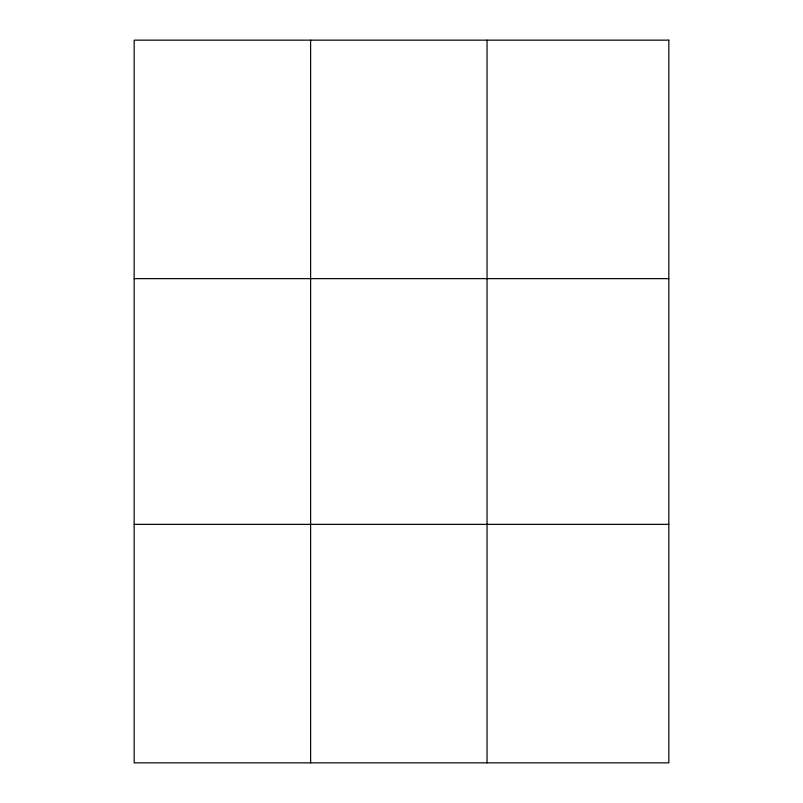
<?xml version="1.0" encoding="UTF-8"?>
<svg xmlns="http://www.w3.org/2000/svg" width="803" height="803" viewBox="0 0 803 803"><rect width="100%" height="100%" fill="white"/><g stroke="black" fill="none" stroke-linecap="round" stroke-linejoin="round"><path stroke-width="1.2" d="M310.61 40.15L310.61 762.85M487.05 40.15L487.05 762.85M134.171 278.641L668.829 278.641M134.171 524.359L668.829 524.359M668.829 40.15L668.829 762.85L134.171 762.85L134.171 40.15L668.829 40.15"/></g></svg>
